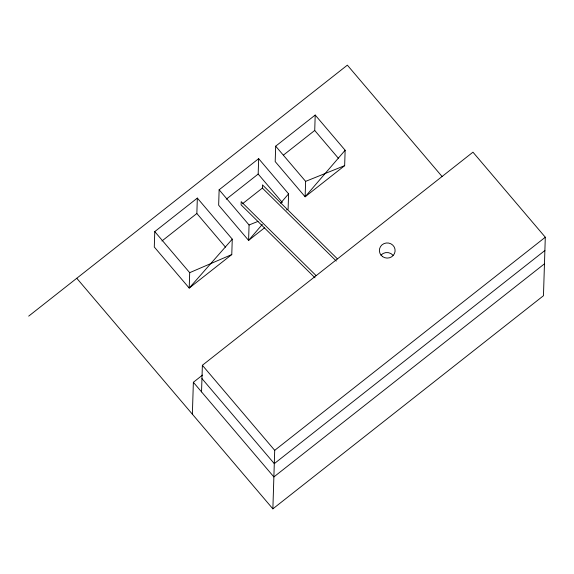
<?xml version="1.0" encoding="UTF-8"?>
<svg xmlns="http://www.w3.org/2000/svg" width="574" height="574" viewBox="0 0 574 574"><rect width="100%" height="100%" fill="white"/><g stroke="black" fill="none" stroke-linecap="round" stroke-linejoin="round"><path stroke-width="0.86" d="M154.772 231.609L154.291 247.021L189.212 288.076L231.774 254.555L232.262 239.15L197.341 198.087L154.772 231.609L189.693 272.672L189.212 288.076L232.262 239.15M225.482 247.15L196.853 213.499L197.341 198.087M192.369 414.184L193.373 382.277L202.486 375.095M201.539 391.877L202.371 365.286L472.962 152.175L545.3 237.227L543.463 295.725L272.872 508.844L76.773 278.275M286.483 209.919L288.105 209.266L288.593 193.854L258.659 158.661L219.132 189.793L218.651 205.198L248.585 240.391L264.535 227.828M219.132 189.793L249.066 224.986L248.585 240.391L262.304 224.434M282.351 202.493L258.178 174.066L258.659 158.661M336.278 261.048L262.383 188.085L262.483 184.9L337.433 258.896M275.685 146.176L275.197 161.588L305.131 196.782L344.658 165.649L345.139 150.245L315.205 115.051L275.685 146.176L305.619 181.37L305.131 196.782L345.139 150.245M272.872 508.844L274.709 450.339L202.371 365.286M338.323 158.209L314.724 130.456L315.205 115.051M280.593 203.16L288.593 193.854M28.7 316.131L347.356 65.156L442.045 176.483M161.968 240.972L196.853 213.499M226.278 199.192L258.178 174.066M283.52 155.03L314.724 130.456M242.479 203.77L262.383 188.085M274.709 450.339L545.3 237.227M544.884 250.522L274.293 463.634L201.955 378.582M544.468 263.818L273.877 476.929L193.373 382.277M189.693 272.672L231.774 254.555M305.619 181.37L344.658 165.649M249.066 224.986L258.013 221.385M316.152 275.656L241.202 201.661L241.102 204.853L314.997 277.809M380.978 255.143A7.864 7.57 1.8 0 1 393.025 255.294M382.664 256.657A7.864 7.57 1.8 0 0 395.077 251.276A7.864 7.57 1.8 0 0 384.006 243.606A7.864 7.57 1.8 0 0 382.664 256.657"/></g></svg>
